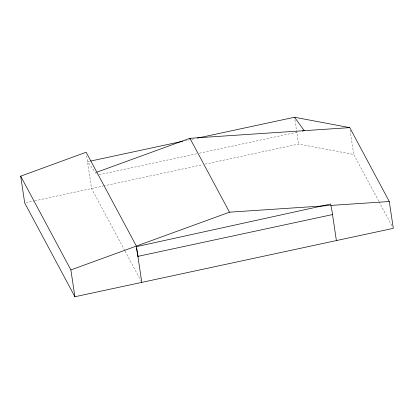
<?xml version="1.0" encoding="UTF-8"?>
<svg xmlns="http://www.w3.org/2000/svg" width="414" height="414" viewBox="0 0 414 414"><rect width="100%" height="100%" fill="white"/><g stroke="black" fill="none" stroke-linecap="round" stroke-linejoin="round"><path stroke-width="0.31" stroke-dasharray="2.07 1.55" d="M25.973 202.72L34.171 200.95M34.802 200.811L102.92 186.103M89.445 161.305L87.551 161.714L97.254 175.127M184.732 140.838L191.04 139.482M191.672 139.347L194.828 138.669M99.148 174.724L196.955 153.713M199.481 153.17L297.925 132.025M103.552 185.964L202.627 164.684M205.147 164.141L298.541 144.077L353.747 154.458L378.696 201.069M379.001 201.639L392.389 226.649M124.743 250.532L91.561 188.541L86.609 155.4M125.049 251.101L140.874 280.671M350.12 130.187L353.747 154.458M294.913 119.806L298.541 144.077"/><path stroke-width="0.62" d="M197.354 138.126L294.535 117.25L349.742 127.631L389.289 201.525L393.3 228.352L74.893 296.75L24.711 202.995L20.7 176.162L86.138 152.243L136.366 246.082M96.814 172.193L189.938 138.292L349.742 127.631M74.893 296.75L70.882 269.923L229.491 212.185L329.363 205.52M90.707 161.036L182.838 141.241M302.339 131.072L304.233 130.669L294.535 117.25M138.053 256.338L332.654 214.535L330.615 204.05L136.175 246.703L138.053 256.338L137.836 255.935M330.651 205.437L389.289 201.525M332.654 214.535L332.442 214.131L336.391 240.575M189.938 138.292L229.491 212.185M20.7 176.162L70.882 269.923M136.641 247.929L141.79 282.379"/></g></svg>
